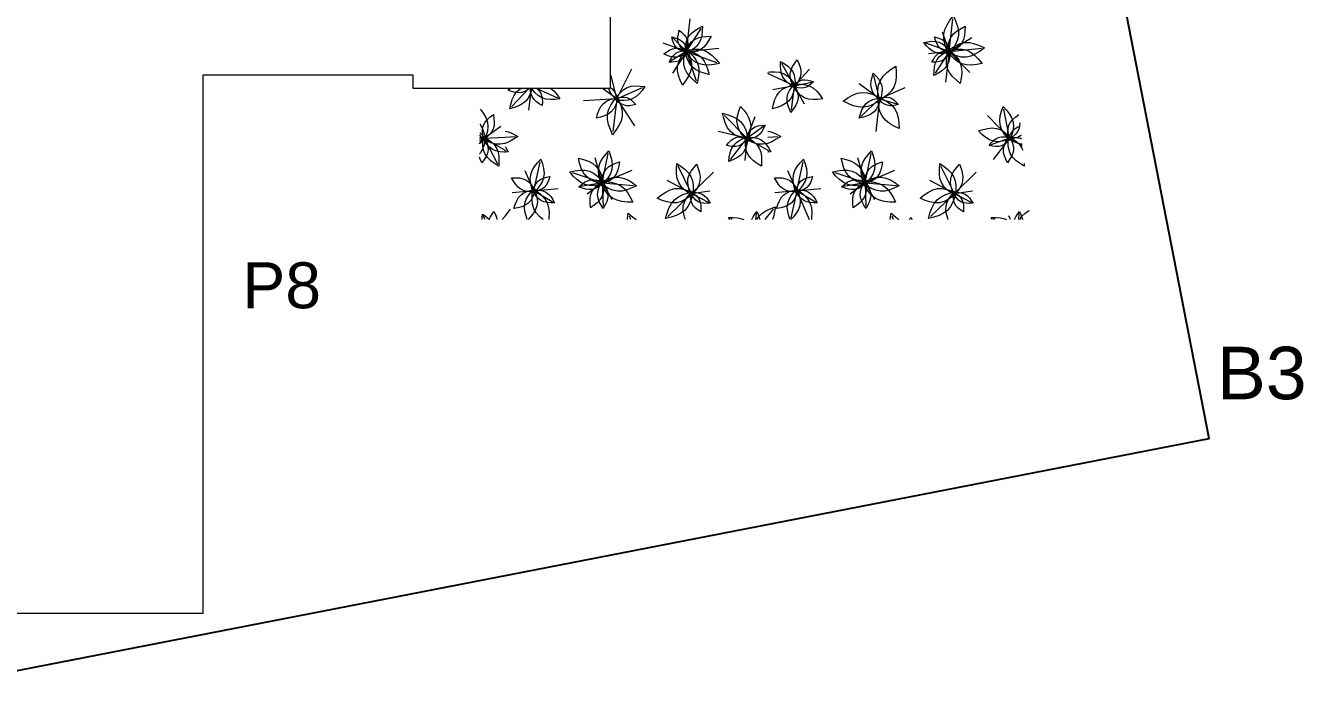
# Model space of a CAD drawing. Header units: metres. Extents: x 0 to 46.1, y -33.1 to 1.9.
# Drawn here: x 36.35 to 46.08, y -25.59 to -20.52 of the extents above; entities that cross this region are included whole.
import ezdxf
from ezdxf.enums import TextEntityAlignment as Align

# ---------------------------------------------------------------- set-up
doc = ezdxf.new("R2010")
doc.units = ezdxf.units.M
doc.header["$LTSCALE"] = 0.02
doc.layers.add('AB_EXT_MASSIF', color=8, linetype='Continuous', lineweight=9)
for name, color, linetype, lineweight, true_color in [('CONTEXT', 7, 'Continuous', 13, 0x787878), ('SITE', 7, 'Continuous', 25, 0x000000), ('TEXT', 7, 'Continuous', 13, 0x000000)]:
    doc.layers.add(name, color=color, linetype=linetype, lineweight=lineweight, true_color=true_color)
doc.styles.add('JV', font='arial.ttf')

msp = doc.modelspace()

# ---------------------------------------------------------------- linework, layer by layer
at = {"layer": 'AB_EXT_MASSIF', "lineweight": 9, "true_color": 0x606060, "transparency": 33554597}
for points in [[(41.38, -20.72), (41.4096, -20.4712)], [(43.3776, -20.7405), (43.3606, -20.7014), (43.3469, -20.6626), (43.3392, -20.6246), (43.3394, -20.5875), (43.348, -20.5514), (43.3644, -20.5162), (43.3868, -20.4818), (43.4124, -20.4477), (43.4293, -20.4869), (43.443, -20.5256), (43.4507, -20.5636), (43.4506, -20.6007), (43.442, -20.6368), (43.4256, -20.672), (43.4032, -20.7064), (43.3776, -20.7405)], [(43.38, -20.72), (43.4096, -20.4712)], [(41.3883, -20.7284), (41.3647, -20.722), (41.3425, -20.7143), (41.3227, -20.7042), (41.3062, -20.6909), (41.2931, -20.6741), (41.2832, -20.6542), (41.2757, -20.6319), (41.2697, -20.6083), (41.2932, -20.6146), (41.3155, -20.6224), (41.3352, -20.6325), (41.3518, -20.6458), (41.3649, -20.6625), (41.3748, -20.6824), (41.3822, -20.7048), (41.3883, -20.7284)], [(41.38, -20.72), (41.2791, -20.6179)], [(41.3842, -20.7322), (41.364, -20.7148), (41.3458, -20.6967), (41.3312, -20.6773), (41.3212, -20.6564), (41.3162, -20.6338), (41.3159, -20.6095), (41.3192, -20.584), (41.3244, -20.5579), (41.3446, -20.5753), (41.3628, -20.5934), (41.3774, -20.6128), (41.3874, -20.6337), (41.3924, -20.6563), (41.3927, -20.6806), (41.3894, -20.7061), (41.3842, -20.7322)], [(41.3658, -20.7288), (41.382, -20.6984), (41.3996, -20.6703), (41.4197, -20.6463), (41.4432, -20.6277), (41.4703, -20.6149), (41.5007, -20.6076), (41.5337, -20.6044), (41.5681, -20.6034), (41.5519, -20.6338), (41.5344, -20.662), (41.5143, -20.686), (41.4908, -20.7045), (41.4637, -20.7173), (41.4332, -20.7246), (41.4002, -20.7278), (41.3658, -20.7288)], [(41.3708, -20.7345), (41.3722, -20.699), (41.3759, -20.6651), (41.3839, -20.6338), (41.3974, -20.606), (41.4168, -20.5821), (41.4418, -20.5617), (41.471, -20.5439), (41.5025, -20.5277), (41.5011, -20.5631), (41.4974, -20.5971), (41.4894, -20.6284), (41.476, -20.6561), (41.4565, -20.6801), (41.4315, -20.7005), (41.4023, -20.7182), (41.3708, -20.7345)], [(41.38, -20.72), (41.492, -20.5442)], [(43.3883, -20.7284), (43.3647, -20.722), (43.3425, -20.7143), (43.3227, -20.7042), (43.3062, -20.6909), (43.2931, -20.6741), (43.2832, -20.6542), (43.2757, -20.6319), (43.2697, -20.6083), (43.2932, -20.6146), (43.3155, -20.6224), (43.3352, -20.6325), (43.3518, -20.6458), (43.3649, -20.6625), (43.3748, -20.6824), (43.3822, -20.7048), (43.3883, -20.7284)], [(43.38, -20.72), (43.3292, -20.5718)], [(43.3708, -20.7345), (43.3722, -20.699), (43.3759, -20.6651), (43.3839, -20.6338), (43.3974, -20.606), (43.4168, -20.5821), (43.4418, -20.5617), (43.471, -20.5439), (43.5025, -20.5277), (43.5011, -20.5631), (43.4974, -20.5971), (43.4894, -20.6284), (43.476, -20.6561), (43.4565, -20.6801), (43.4315, -20.7005), (43.4023, -20.7182), (43.3708, -20.7345)], [(43.38, -20.72), (43.5519, -20.6135)], [(41.38, -20.72), (41.2039, -20.6571)], [(41.3929, -20.7186), (41.3713, -20.7345), (41.3495, -20.7482), (41.3273, -20.7583), (41.3046, -20.7634), (41.2813, -20.7631), (41.2575, -20.758), (41.2333, -20.7491), (41.2089, -20.7382), (41.2305, -20.7224), (41.2523, -20.7086), (41.2745, -20.6986), (41.2972, -20.6935), (41.3205, -20.6937), (41.3443, -20.6988), (41.3685, -20.7077), (41.3929, -20.7186)], [(41.3899, -20.7139), (41.3786, -20.735), (41.3664, -20.7546), (41.3524, -20.7713), (41.3361, -20.7842), (41.3172, -20.7931), (41.296, -20.7982), (41.2731, -20.8004), (41.2491, -20.8011), (41.2604, -20.78), (41.2726, -20.7604), (41.2866, -20.7437), (41.3029, -20.7308), (41.3218, -20.7219), (41.343, -20.7168), (41.3659, -20.7146), (41.3899, -20.7139)], [(41.3823, -20.7008), (41.3982, -20.7375), (41.411, -20.7739), (41.4183, -20.8096), (41.4181, -20.8444), (41.4101, -20.8783), (41.3947, -20.9113), (41.3736, -20.9436), (41.3496, -20.9756), (41.3337, -20.9388), (41.3208, -20.9025), (41.3136, -20.8668), (41.3137, -20.8319), (41.3218, -20.7981), (41.3372, -20.7651), (41.3582, -20.7327), (41.3823, -20.7008)], [(41.361, -20.7132), (41.4019, -20.7056), (41.4418, -20.701), (41.4796, -20.7019), (41.5149, -20.7101), (41.5473, -20.7261), (41.5772, -20.7494), (41.6051, -20.7782), (41.632, -20.81), (41.5911, -20.8176), (41.5512, -20.8222), (41.5134, -20.8212), (41.4781, -20.8131), (41.4457, -20.7971), (41.4158, -20.7738), (41.3879, -20.745), (41.361, -20.7132)], [(41.3737, -20.7017), (41.4039, -20.7278), (41.4311, -20.7549), (41.453, -20.7838), (41.468, -20.8151), (41.4754, -20.849), (41.4758, -20.8853), (41.4709, -20.9234), (41.4631, -20.9625), (41.433, -20.9364), (41.4058, -20.9093), (41.3838, -20.8804), (41.3689, -20.8491), (41.3615, -20.8152), (41.3611, -20.7789), (41.366, -20.7408), (41.3737, -20.7017)], [(41.367, -20.7068), (41.404, -20.7168), (41.4389, -20.7289), (41.47, -20.7449), (41.496, -20.7657), (41.5166, -20.792), (41.5321, -20.8233), (41.5438, -20.8584), (41.5533, -20.8955), (41.5163, -20.8855), (41.4814, -20.8734), (41.4503, -20.8575), (41.4243, -20.8366), (41.4037, -20.8103), (41.3882, -20.779), (41.3765, -20.7439), (41.367, -20.7068)], [(41.38, -20.72), (41.6269, -20.6938)], [(43.3945, -20.7252), (43.3632, -20.731), (43.3328, -20.7345), (43.3038, -20.7338), (43.2769, -20.7276), (43.252, -20.7153), (43.2292, -20.6975), (43.2078, -20.6755), (43.1873, -20.6512), (43.2186, -20.6454), (43.2491, -20.6419), (43.278, -20.6426), (43.305, -20.6488), (43.3298, -20.6611), (43.3526, -20.6788), (43.374, -20.7009), (43.3945, -20.7252)], [(43.38, -20.72), (43.2039, -20.6571)], [(43.3899, -20.7139), (43.3786, -20.735), (43.3664, -20.7546), (43.3524, -20.7713), (43.3361, -20.7842), (43.3172, -20.7931), (43.296, -20.7982), (43.2731, -20.8004), (43.2491, -20.8011), (43.2604, -20.78), (43.2726, -20.7604), (43.2866, -20.7437), (43.3029, -20.7308), (43.3218, -20.7219), (43.343, -20.7168), (43.3659, -20.7146), (43.3899, -20.7139)], [(43.3887, -20.7064), (43.3873, -20.7397), (43.3838, -20.7717), (43.3763, -20.8012), (43.3636, -20.8273), (43.3453, -20.8499), (43.3218, -20.8691), (43.2943, -20.8858), (43.2646, -20.9011), (43.266, -20.8677), (43.2695, -20.8358), (43.2769, -20.8063), (43.2896, -20.7802), (43.308, -20.7576), (43.3315, -20.7384), (43.359, -20.7217), (43.3887, -20.7064)], [(43.3597, -20.7222), (43.3937, -20.6972), (43.4281, -20.6754), (43.4632, -20.6596), (43.499, -20.6515), (43.5358, -20.6519), (43.5734, -20.66), (43.6116, -20.674), (43.6501, -20.6913), (43.6161, -20.7163), (43.5817, -20.738), (43.5466, -20.7539), (43.5108, -20.7619), (43.474, -20.7616), (43.4364, -20.7535), (43.3982, -20.7394), (43.3597, -20.7222)], [(43.361, -20.7132), (43.4019, -20.7056), (43.4418, -20.701), (43.4796, -20.7019), (43.5149, -20.7101), (43.5473, -20.7261), (43.5772, -20.7494), (43.6051, -20.7782), (43.632, -20.81), (43.5911, -20.8176), (43.5512, -20.8222), (43.5134, -20.8212), (43.4781, -20.8131), (43.4457, -20.7971), (43.4158, -20.7738), (43.3879, -20.745), (43.361, -20.7132)], [(43.3737, -20.7017), (43.4039, -20.7278), (43.4311, -20.7549), (43.453, -20.7838), (43.468, -20.8151), (43.4754, -20.849), (43.4758, -20.8853), (43.4709, -20.9234), (43.4631, -20.9625), (43.433, -20.9364), (43.4058, -20.9093), (43.3838, -20.8804), (43.3689, -20.8491), (43.3615, -20.8152), (43.3611, -20.7789), (43.366, -20.7408), (43.3737, -20.7017)], [(43.38, -20.72), (43.6269, -20.6938)], [(41.38, -20.72), (41.2604, -20.7941)], [(41.38, -20.72), (41.2745, -20.8855)], [(41.38, -20.72), (41.6103, -20.8022)], [(41.38, -20.72), (41.456, -20.9416)], [(42.2077, -20.9939), (42.1795, -20.9771), (42.1535, -20.959), (42.1315, -20.9387), (42.1149, -20.9155), (42.104, -20.889), (42.0984, -20.8597), (42.0969, -20.828), (42.0975, -20.7952), (42.1258, -20.812), (42.1518, -20.8301), (42.1737, -20.8504), (42.1904, -20.8736), (42.2013, -20.9), (42.2069, -20.9294), (42.2084, -20.9611), (42.2077, -20.9939)], [(42.2, -20.98), (42.1064, -20.8111)], [(42.1982, -20.9948), (42.1861, -20.9665), (42.1763, -20.9385), (42.1708, -20.911), (42.171, -20.8842), (42.1773, -20.8582), (42.1892, -20.8328), (42.2055, -20.808), (42.2241, -20.7835), (42.2362, -20.8118), (42.246, -20.8398), (42.2515, -20.8673), (42.2513, -20.8941), (42.245, -20.9201), (42.2331, -20.9454), (42.2168, -20.9703), (42.1982, -20.9948)], [(43.38, -20.72), (43.2236, -20.7366)], [(43.38, -20.72), (43.2745, -20.8855)], [(43.38, -20.72), (43.3522, -20.9536)], [(43.38, -20.72), (43.5384, -20.8804)], [(40.85, -21.08), (40.8072, -20.9012)], [(40.85, -21.08), (40.964, -20.8519)], [(42, -20.8867), (41.9993, -20.8864)], [(42, -20.8759), (42.018, -20.8742), (42.0543, -20.8734), (42.0883, -20.8775), (42.1194, -20.8878), (42.1473, -20.905), (42.1723, -20.9285), (42.195, -20.9568), (42.2165, -20.9877)], [(42.2, -20.98), (42, -20.8867)], [(42.2, -20.98), (42.3163, -20.8552)], [(42.8535, -21.0947), (42.8319, -21.0721), (42.8127, -21.0489), (42.7977, -21.0247), (42.7884, -20.9991), (42.7852, -20.9721), (42.7875, -20.9437), (42.7942, -20.9143), (42.8032, -20.8844), (42.8248, -20.907), (42.844, -20.9302), (42.859, -20.9544), (42.8683, -20.98), (42.8716, -21.007), (42.8692, -21.0354), (42.8625, -21.0648), (42.8535, -21.0947)], [(42.85, -21.08), (42.8072, -20.9012)], [(42.8406, -21.0988), (42.8379, -21.0555), (42.8381, -21.0137), (42.8438, -20.9746), (42.8567, -20.9392), (42.8773, -20.9076), (42.9051, -20.8795), (42.9384, -20.8543), (42.9747, -20.8305), (42.9774, -20.8738), (42.9772, -20.9156), (42.9715, -20.9546), (42.9586, -20.9901), (42.938, -21.0217), (42.9102, -21.0497), (42.8769, -21.075), (42.8406, -21.0988)], [(40.1868, -21), (40.1708, -21.0122), (40.1485, -21.0246), (40.1253, -21.032), (40.101, -21.0339), (40.0757, -21.0307), (40.0497, -21.0236), (40.0232, -21.0144), (40.0396, -21)], [(40.2048, -21), (40.2041, -21.0032), (40.1937, -21.0378), (40.1794, -21.0687), (40.1601, -21.0949), (40.1353, -21.116), (40.1054, -21.1324), (40.0717, -21.1452), (40.0359, -21.156), (40.0442, -21.1195), (40.0546, -21.085), (40.0689, -21.054), (40.0882, -21.0278), (40.113, -21.0067), (40.1252, -21)], [(40.1814, -21), (40.05, -21.1408)], [(40.1975, -21), (40.1772, -21.166)], [(40.241, -21), (40.2557, -21.0136), (40.2693, -21.0325), (40.2781, -21.054), (40.2827, -21.0779), (40.2839, -21.1036), (40.2834, -21.1304), (40.2604, -21.1167), (40.2392, -21.102), (40.2214, -21.0855), (40.2078, -21.0666), (40.199, -21.045), (40.1944, -21.0211), (40.1934, -21)], [(40.3492, -21), (40.3732, -21.0226), (40.3957, -21.0506), (40.4169, -21.0811), (40.3799, -21.0845), (40.344, -21.0853), (40.3104, -21.0813), (40.2796, -21.0711), (40.252, -21.0541), (40.2274, -21.0309), (40.2049, -21.0029), (40.2029, -21)], [(40.2429, -21), (40.3983, -21.0724)], [(40.85, -21.08), (40.7421, -21)], [(40.8535, -21.0947), (40.8319, -21.0721), (40.8127, -21.0489), (40.7977, -21.0247), (40.7887, -21)], [(40.8, -20.9898), (40.8181, -21.0067), (40.8353, -21.0312), (40.8498, -21.0593), (40.8628, -21.0895)], [(40.8338, -21.087), (40.8554, -21.0577), (40.8781, -21.0309), (40.9029, -21.0089), (40.9303, -20.993), (40.9606, -20.9838), (40.9936, -20.9808), (41.0287, -20.9825), (41.0648, -20.9868), (41.0432, -21.0161), (41.0205, -21.0429), (40.9958, -21.0649), (40.9684, -21.0808), (40.938, -21.09), (40.905, -21.093), (40.87, -21.0913), (40.8338, -21.087)], [(40.85, -21.08), (41.0463, -20.9948)], [(42.2124, -20.9668), (42.2041, -21.0032), (42.1937, -21.0378), (42.1794, -21.0687), (42.1601, -21.0949), (42.1353, -21.116), (42.1054, -21.1324), (42.0717, -21.1452), (42.0359, -21.156), (42.0442, -21.1195), (42.0546, -21.085), (42.0689, -21.054), (42.0882, -21.0278), (42.113, -21.0067), (42.1428, -20.9904), (42.1765, -20.9776), (42.2124, -20.9668)], [(42.2, -20.98), (42.0384, -21.0114)], [(42.2019, -20.9647), (42.2144, -20.994), (42.2246, -21.023), (42.2302, -21.0514), (42.23, -21.0792), (42.2235, -21.1061), (42.2111, -21.1324), (42.1943, -21.1581), (42.175, -21.1835), (42.1625, -21.1542), (42.1523, -21.1252), (42.1467, -21.0967), (42.1469, -21.069), (42.1534, -21.042), (42.1658, -21.0158), (42.1826, -20.9901), (42.2019, -20.9647)], [(42.2, -20.98), (42.1772, -21.166)], [(42.1837, -20.9724), (42.2207, -20.969), (42.2566, -20.9682), (42.2902, -20.9722), (42.321, -20.9824), (42.3485, -20.9994), (42.3732, -21.0226), (42.3957, -21.0506), (42.4169, -21.0811), (42.3799, -21.0845), (42.344, -21.0853), (42.3104, -21.0813), (42.2796, -21.0711), (42.252, -21.0541), (42.2274, -21.0309), (42.2049, -21.0029), (42.1837, -20.9724)], [(42.1888, -20.9822), (42.2065, -20.9667), (42.2245, -20.953), (42.2432, -20.9426), (42.2627, -20.9364), (42.283, -20.9348), (42.3042, -20.9375), (42.3261, -20.9435), (42.3482, -20.9512), (42.3306, -20.9666), (42.3126, -20.9803), (42.2939, -20.9908), (42.2744, -20.997), (42.2541, -20.9985), (42.2329, -20.9958), (42.211, -20.9899), (42.1888, -20.9822)], [(42.2, -20.98), (42.3355, -20.9537)], [(42.2, -20.98), (42.2762, -21.1174)], [(42.85, -21.08), (42.695, -20.9651)], [(42.85, -21.08), (43.0463, -20.9948)], [(40.85, -21.08), (40.598, -21.0952)], [(40.8616, -21.069), (40.8523, -21.1007), (40.8412, -21.1306), (40.827, -21.1571), (40.8085, -21.1792), (40.7854, -21.1965), (40.7582, -21.2093), (40.7277, -21.2187), (40.6955, -21.2263), (40.7049, -21.1946), (40.7159, -21.1647), (40.7302, -21.1382), (40.7487, -21.1161), (40.7717, -21.0988), (40.799, -21.086), (40.8294, -21.0766), (40.8616, -21.069)], [(40.8524, -21.0595), (40.8695, -21.0986), (40.8834, -21.1374), (40.8912, -21.1754), (40.8913, -21.2126), (40.8828, -21.2488), (40.8665, -21.2841), (40.8442, -21.3187), (40.8187, -21.3529), (40.8015, -21.3138), (40.7877, -21.275), (40.7798, -21.237), (40.7798, -21.1998), (40.7882, -21.1636), (40.8045, -21.1283), (40.8268, -21.0937), (40.8524, -21.0595)], [(40.85, -21.08), (40.8214, -21.3295)], [(40.8391, -21.0768), (40.8619, -21.0712), (40.8842, -21.0674), (40.9055, -21.0668), (40.9255, -21.0703), (40.9443, -21.0783), (40.9618, -21.0905), (40.9784, -21.1059), (40.9944, -21.1229), (40.9717, -21.1284), (40.9494, -21.1322), (40.9281, -21.1329), (40.908, -21.1293), (40.8893, -21.1213), (40.8718, -21.1092), (40.8552, -21.0938), (40.8391, -21.0768)], [(40.85, -21.08), (40.9863, -21.2863)], [(42.8708, -21.0787), (42.835, -21.1025), (42.799, -21.1231), (42.7627, -21.1375), (42.7259, -21.144), (42.6886, -21.142), (42.6508, -21.132), (42.6126, -21.116), (42.5742, -21.0966), (42.61, -21.0728), (42.646, -21.0523), (42.6823, -21.0379), (42.7191, -21.0314), (42.7564, -21.0334), (42.7942, -21.0434), (42.8324, -21.0594), (42.8708, -21.0787)], [(42.8616, -21.069), (42.8523, -21.1007), (42.8412, -21.1306), (42.827, -21.1571), (42.8085, -21.1792), (42.7854, -21.1965), (42.7582, -21.2093), (42.7277, -21.2187), (42.6955, -21.2263), (42.7049, -21.1946), (42.7159, -21.1647), (42.7302, -21.1382), (42.7487, -21.1161), (42.7717, -21.0988), (42.799, -21.086), (42.8294, -21.0766), (42.8616, -21.069)], [(42.85, -21.08), (42.7088, -21.2137)], [(42.85, -21.08), (42.8214, -21.3295)], [(42.8388, -21.063), (42.8765, -21.0817), (42.9115, -21.1021), (42.9415, -21.1259), (42.965, -21.1539), (42.9816, -21.1865), (42.9916, -21.2235), (42.9967, -21.2637), (42.9991, -21.3057), (42.9614, -21.287), (42.9264, -21.2665), (42.8964, -21.2428), (42.8728, -21.2148), (42.8563, -21.1822), (42.8463, -21.1452), (42.8412, -21.105), (42.8388, -21.063)], [(42.8391, -21.0768), (42.8619, -21.0712), (42.8842, -21.0674), (42.9055, -21.0668), (42.9255, -21.0703), (42.9443, -21.0783), (42.9618, -21.0905), (42.9784, -21.1059), (42.9944, -21.1229), (42.9717, -21.1284), (42.9494, -21.1322), (42.9281, -21.1329), (42.908, -21.1293), (42.8893, -21.1213), (42.8718, -21.1092), (42.8552, -21.0938), (42.8391, -21.0768)], [(42.85, -21.08), (42.982, -21.1192)], [(39.8093, -21.1587), (39.8169, -21.1672), (39.8394, -21.1965), (39.8566, -21.2268), (39.8669, -21.2585), (39.8697, -21.2917), (39.8655, -21.3263), (39.856, -21.3619), (39.8436, -21.3982)], [(39.8347, -21.3937), (39.83, -21.3637), (39.8275, -21.3346), (39.829, -21.307), (39.8358, -21.2815), (39.8481, -21.2582), (39.8657, -21.237), (39.8873, -21.2173), (39.9111, -21.1984), (39.9157, -21.2284), (39.9182, -21.2575), (39.9167, -21.285), (39.91, -21.3106), (39.8976, -21.3339), (39.88, -21.3551), (39.8584, -21.3748), (39.8347, -21.3937)], [(41.8539, -21.3944), (41.8142, -21.3832), (41.7767, -21.3698), (41.7435, -21.3523), (41.7157, -21.3296), (41.6938, -21.3011), (41.6774, -21.2673), (41.6653, -21.2294), (41.6554, -21.1893), (41.6951, -21.2005), (41.7325, -21.2139), (41.7658, -21.2314), (41.7936, -21.2541), (41.8154, -21.2826), (41.8318, -21.3164), (41.844, -21.3543), (41.8539, -21.3944)], [(41.8436, -21.3982), (41.8183, -21.3695), (41.7957, -21.3403), (41.7785, -21.31), (41.7683, -21.2783), (41.7655, -21.2451), (41.7697, -21.2105), (41.7792, -21.1748), (41.7915, -21.1386), (41.8169, -21.1672), (41.8394, -21.1965), (41.8566, -21.2268), (41.8669, -21.2585), (41.8697, -21.2917), (41.8655, -21.3263), (41.856, -21.3619), (41.8436, -21.3982)], [(43.8436, -21.3982), (43.8183, -21.3695), (43.7957, -21.3403), (43.7785, -21.31), (43.7683, -21.2783), (43.7655, -21.2451), (43.7697, -21.2105), (43.7792, -21.1748), (43.7915, -21.1386), (43.8169, -21.1672), (43.8394, -21.1965), (43.8566, -21.2268), (43.8669, -21.2585), (43.8697, -21.2917), (43.8655, -21.3263), (43.856, -21.3619), (43.8436, -21.3982)], [(43.84, -21.38), (43.7957, -21.1593)], [(43.8347, -21.3937), (43.83, -21.3637), (43.8275, -21.3346), (43.829, -21.307), (43.8358, -21.2815), (43.8481, -21.2582), (43.8657, -21.237), (43.8873, -21.2173), (43.9109, -21.1985)], [(39.8081, -21.273), (39.8154, -21.2826), (39.8318, -21.3164), (39.844, -21.3543), (39.8539, -21.3944)], [(39.84, -21.38), (39.9669, -21.2881)], [(41.84, -21.38), (41.6712, -21.2057)], [(41.8295, -21.3876), (41.8404, -21.3632), (41.8524, -21.3405), (41.8666, -21.3208), (41.8837, -21.3052), (41.9039, -21.2938), (41.927, -21.2865), (41.9523, -21.2821), (41.9788, -21.2795), (41.968, -21.3039), (41.956, -21.3266), (41.9418, -21.3462), (41.9247, -21.3619), (41.9045, -21.3732), (41.8814, -21.3806), (41.8561, -21.3849), (41.8295, -21.3876)], [(41.84, -21.38), (41.905, -21.214)], [(41.84, -21.38), (41.9669, -21.2881)], [(43.8579, -21.3842), (43.8216, -21.3953), (43.786, -21.4035), (43.7517, -21.4065), (43.7189, -21.4028), (43.6879, -21.3916), (43.6585, -21.3736), (43.6303, -21.3504), (43.6027, -21.3244), (43.639, -21.3133), (43.6745, -21.3051), (43.7089, -21.302), (43.7417, -21.3058), (43.7727, -21.317), (43.8021, -21.335), (43.8303, -21.3582), (43.8579, -21.3842)], [(43.84, -21.38), (43.6712, -21.2057)], [(43.8295, -21.3876), (43.8404, -21.3632), (43.8524, -21.3405), (43.8666, -21.3208), (43.8837, -21.3052), (43.9039, -21.2938), (43.9209, -21.2884)], [(43.918, -21.2617), (43.9167, -21.285), (43.91, -21.3106), (43.8976, -21.3339), (43.88, -21.3551), (43.8584, -21.3748), (43.8347, -21.3937)], [(39.8412, -21.366), (39.8536, -21.3923), (39.8638, -21.4184), (39.8698, -21.4442), (39.8705, -21.4695), (39.8654, -21.4943), (39.855, -21.5186), (39.8404, -21.5426), (39.8237, -21.5663), (39.8113, -21.54), (39.8053, -21.5245)], [(39.8504, -21.3666), (39.8458, -21.4013), (39.8391, -21.4343), (39.8284, -21.4643), (39.8127, -21.4903), (39.8056, -21.4976)], [(39.8064, -21.4218), (39.8099, -21.4137), (39.8245, -21.3897), (39.8412, -21.366)], [(39.8517, -21.3759), (39.8351, -21.3954), (39.8179, -21.4131), (39.8064, -21.422)], [(39.8579, -21.3842), (39.8216, -21.3953), (39.8067, -21.3987)], [(39.8068, -21.3852), (39.818, -21.3798), (39.8504, -21.3666)], [(39.8539, -21.3944), (39.8142, -21.3832), (39.8069, -21.3806)], [(39.807, -21.3688), (39.8265, -21.3711), (39.8517, -21.3759)], [(39.8436, -21.3982), (39.8183, -21.3695), (39.8072, -21.3551)], [(39.8073, -21.3393), (39.8303, -21.3582), (39.8579, -21.3842)], [(40, -21.4189), (39.9967, -21.4202), (39.9622, -21.4261), (39.9273, -21.424), (39.892, -21.4145), (39.8564, -21.3993), (39.8206, -21.3811)], [(40, -21.4848), (39.9913, -21.4848), (39.9596, -21.483), (39.9302, -21.4771), (39.9039, -21.466), (39.8807, -21.449), (39.8606, -21.4268), (39.8427, -21.4006), (39.8261, -21.3721)], [(39.8316, -21.364), (39.8632, -21.3838), (39.8922, -21.405), (39.9166, -21.4286), (39.9349, -21.4553), (39.9466, -21.4856), (39.9522, -21.5191), (39.9531, -21.555), (39.9515, -21.5922), (39.9199, -21.5724), (39.8909, -21.5513), (39.8665, -21.5277), (39.8482, -21.5009), (39.8365, -21.4707), (39.8309, -21.4372), (39.83, -21.4013), (39.8316, -21.364)], [(39.84, -21.38), (40, -21.3711)], [(39.84, -21.38), (39.9419, -21.574)], [(39.84, -21.38), (40, -21.4707)], [(40, -21.3251), (40.0266, -21.3323), (40.0623, -21.3474), (40.0981, -21.3657), (40.0645, -21.3878), (40.0308, -21.4068), (40, -21.4189)], [(40, -21.3711), (40.0759, -21.3669)], [(41.84, -21.38), (41.6231, -21.3292)], [(41.8517, -21.3759), (41.8351, -21.3954), (41.8179, -21.4131), (41.7995, -21.4274), (41.7794, -21.4372), (41.7577, -21.4422), (41.7344, -21.4427), (41.7098, -21.4399), (41.6846, -21.4351), (41.7012, -21.4156), (41.7184, -21.3979), (41.7369, -21.3836), (41.7569, -21.3737), (41.7786, -21.3688), (41.802, -21.3682), (41.8265, -21.3711), (41.8517, -21.3759)], [(41.8504, -21.3666), (41.8458, -21.4013), (41.8391, -21.4343), (41.8284, -21.4643), (41.8127, -21.4903), (41.7915, -21.512), (41.7651, -21.5298), (41.7348, -21.5446), (41.7024, -21.5577), (41.707, -21.5231), (41.7137, -21.4901), (41.7244, -21.4601), (41.7401, -21.4341), (41.7613, -21.4123), (41.7877, -21.3945), (41.818, -21.3798), (41.8504, -21.3666)], [(41.84, -21.38), (41.7143, -21.5425)], [(42, -21.4189), (41.9967, -21.4202), (41.9622, -21.4261), (41.9273, -21.424), (41.892, -21.4145), (41.8564, -21.3993), (41.8206, -21.3811)], [(41.84, -21.38), (41.8251, -21.5503)], [(41.8261, -21.3721), (41.8591, -21.3718), (41.8908, -21.3736), (41.9202, -21.3795), (41.9465, -21.3907), (41.9697, -21.4076), (41.9898, -21.4298), (42, -21.4448)], [(41.8316, -21.364), (41.8632, -21.3838), (41.8922, -21.405), (41.9166, -21.4286), (41.9349, -21.4553), (41.9466, -21.4856), (41.9522, -21.5191), (41.9531, -21.555), (41.9515, -21.5922), (41.9199, -21.5724), (41.8909, -21.5513), (41.8665, -21.5277), (41.8482, -21.5009), (41.8365, -21.4707), (41.8309, -21.4372), (41.83, -21.4013), (41.8316, -21.364)], [(41.84, -21.38), (42, -21.4707)], [(42, -21.3251), (42.0266, -21.3323), (42.0623, -21.3474), (42.0981, -21.3657), (42.0645, -21.3878), (42.0308, -21.4068), (42, -21.4189)], [(42, -21.3711), (42.0759, -21.3669)], [(43.8517, -21.3759), (43.8351, -21.3954), (43.8179, -21.4131), (43.7995, -21.4274), (43.7794, -21.4372), (43.7577, -21.4422), (43.7344, -21.4427), (43.7098, -21.4399), (43.6846, -21.4351), (43.7012, -21.4156), (43.7184, -21.3979), (43.7369, -21.3836), (43.7569, -21.3737), (43.7786, -21.3688), (43.802, -21.3682), (43.8265, -21.3711), (43.8517, -21.3759)], [(43.84, -21.38), (43.698, -21.4304)], [(43.84, -21.38), (43.7143, -21.5425)], [(43.8412, -21.366), (43.8536, -21.3923), (43.8638, -21.4184), (43.8698, -21.4442), (43.8705, -21.4695), (43.8654, -21.4943), (43.855, -21.5186), (43.8404, -21.5426), (43.8237, -21.5663), (43.8113, -21.54), (43.8011, -21.5139), (43.7951, -21.4881), (43.7944, -21.4628), (43.7995, -21.438), (43.8099, -21.4137), (43.8245, -21.3897), (43.8412, -21.366)], [(43.9361, -21.4245), (43.9273, -21.424), (43.892, -21.4145), (43.8564, -21.3993), (43.8206, -21.3811)], [(43.8261, -21.3721), (43.8591, -21.3718), (43.8908, -21.3736), (43.9202, -21.3795), (43.9316, -21.3843)], [(43.9287, -21.3583), (43.9247, -21.3619), (43.9045, -21.3732), (43.8814, -21.3806), (43.8561, -21.3849), (43.8295, -21.3876)], [(43.9524, -21.5716), (43.9515, -21.5922), (43.9199, -21.5724), (43.8909, -21.5513), (43.8665, -21.5277), (43.8482, -21.5009), (43.8365, -21.4707), (43.8309, -21.4372), (43.83, -21.4013), (43.8316, -21.364)], [(43.8316, -21.364), (43.8632, -21.3838), (43.8922, -21.405), (43.9166, -21.4286), (43.9349, -21.4553), (43.9413, -21.4719)], [(43.84, -21.38), (43.9372, -21.4351)], [(40, -21.4448), (40.0077, -21.456), (40.0243, -21.4845), (40, -21.4848)], [(40, -21.4707), (40.0084, -21.4755)], [(40.7362, -21.7383), (40.7239, -21.7017), (40.7145, -21.6657), (40.7104, -21.6307), (40.7133, -21.5972), (40.7238, -21.5652), (40.7413, -21.5347), (40.7641, -21.5053), (40.7899, -21.4765), (40.8022, -21.5131), (40.8116, -21.5491), (40.8157, -21.5841), (40.8128, -21.6176), (40.8023, -21.6495), (40.7848, -21.6801), (40.762, -21.7095), (40.7362, -21.7383)], [(40.74, -21.72), (40.7856, -21.4974)], [(42, -21.4448), (42.0077, -21.456), (42.0243, -21.4845), (42, -21.4848)], [(42, -21.4707), (42.0084, -21.4755)], [(42.7362, -21.7383), (42.7239, -21.7017), (42.7145, -21.6657), (42.7104, -21.6307), (42.7133, -21.5972), (42.7238, -21.5652), (42.7413, -21.5347), (42.7641, -21.5053), (42.7899, -21.4765), (42.8022, -21.5131), (42.8116, -21.5491), (42.8157, -21.5841), (42.8128, -21.6176), (42.8023, -21.6495), (42.7848, -21.6801), (42.762, -21.7095), (42.7362, -21.7383)], [(42.74, -21.72), (42.7856, -21.4974)], [(40.216, -21.7981), (40.2043, -21.7616), (40.1954, -21.7257), (40.1919, -21.691), (40.1953, -21.6578), (40.2061, -21.6262), (40.2239, -21.5962), (40.247, -21.5673), (40.273, -21.539), (40.2847, -21.5756), (40.2936, -21.6115), (40.2971, -21.6462), (40.2937, -21.6794), (40.2829, -21.711), (40.2651, -21.741), (40.242, -21.7699), (40.216, -21.7981)], [(40.22, -21.78), (40.2684, -21.5598)], [(40.7537, -21.7343), (40.7144, -21.723), (40.6774, -21.7096), (40.6446, -21.6922), (40.6172, -21.6695), (40.5957, -21.6412), (40.5797, -21.6077), (40.5678, -21.5702), (40.5582, -21.5305), (40.5974, -21.5417), (40.6344, -21.5551), (40.6673, -21.5726), (40.6946, -21.5952), (40.7161, -21.6235), (40.7322, -21.657), (40.7441, -21.6946), (40.7537, -21.7343)], [(40.74, -21.72), (40.6851, -21.5299)], [(40.7301, -21.7321), (40.7352, -21.7001), (40.7422, -21.6697), (40.7528, -21.6422), (40.768, -21.6185), (40.7882, -21.5988), (40.8131, -21.583), (40.8415, -21.57), (40.8719, -21.5587), (40.8668, -21.5907), (40.8597, -21.6211), (40.8492, -21.6486), (40.8339, -21.6723), (40.8137, -21.692), (40.7888, -21.7078), (40.7604, -21.7208), (40.7301, -21.7321)], [(41.4284, -21.8171), (41.3957, -21.7953), (41.3657, -21.7722), (41.3407, -21.7467), (41.3222, -21.718), (41.3107, -21.6858), (41.3058, -21.6504), (41.3058, -21.6125), (41.3086, -21.5733), (41.3413, -21.5951), (41.3713, -21.6182), (41.3963, -21.6437), (41.4148, -21.6724), (41.4262, -21.7046), (41.4312, -21.74), (41.4311, -21.7779), (41.4284, -21.8171)], [(41.42, -21.8), (41.3181, -21.5928)], [(41.4171, -21.8168), (41.4049, -21.7838), (41.3953, -21.7513), (41.3906, -21.7197), (41.3923, -21.6891), (41.401, -21.6598), (41.416, -21.6316), (41.436, -21.6042), (41.4586, -21.5773), (41.4708, -21.6102), (41.4804, -21.6427), (41.4851, -21.6743), (41.4833, -21.7049), (41.4747, -21.7342), (41.4596, -21.7625), (41.4397, -21.7898), (41.4171, -21.8168)], [(42.216, -21.7981), (42.2043, -21.7616), (42.1954, -21.7257), (42.1919, -21.691), (42.1953, -21.6578), (42.2061, -21.6262), (42.2239, -21.5962), (42.247, -21.5673), (42.273, -21.539), (42.2847, -21.5756), (42.2936, -21.6115), (42.2971, -21.6462), (42.2937, -21.6794), (42.2829, -21.711), (42.2651, -21.741), (42.242, -21.7699), (42.216, -21.7981)], [(42.22, -21.78), (42.2684, -21.5598)], [(42.7537, -21.7343), (42.7144, -21.723), (42.6774, -21.7096), (42.6446, -21.6922), (42.6172, -21.6695), (42.5957, -21.6412), (42.5797, -21.6077), (42.5678, -21.5702), (42.5582, -21.5305), (42.5974, -21.5417), (42.6344, -21.5551), (42.6673, -21.5726), (42.6946, -21.5952), (42.7161, -21.6235), (42.7322, -21.657), (42.7441, -21.6946), (42.7537, -21.7343)], [(42.74, -21.72), (42.6851, -21.5299)], [(42.7301, -21.7321), (42.7352, -21.7001), (42.7422, -21.6697), (42.7528, -21.6422), (42.768, -21.6185), (42.7882, -21.5988), (42.8131, -21.583), (42.8415, -21.57), (42.8719, -21.5587), (42.8668, -21.5907), (42.8597, -21.6211), (42.8492, -21.6486), (42.8339, -21.6723), (42.8137, -21.692), (42.7888, -21.7078), (42.7604, -21.7208), (42.7301, -21.7321)], [(43.4284, -21.8171), (43.3957, -21.7953), (43.3657, -21.7722), (43.3407, -21.7467), (43.3222, -21.718), (43.3107, -21.6858), (43.3058, -21.6504), (43.3058, -21.6125), (43.3086, -21.5733), (43.3413, -21.5951), (43.3713, -21.6182), (43.3963, -21.6437), (43.4148, -21.6724), (43.4262, -21.7046), (43.4312, -21.74), (43.4311, -21.7779), (43.4284, -21.8171)], [(43.42, -21.8), (43.3181, -21.5928)], [(43.4171, -21.8168), (43.4049, -21.7838), (43.3953, -21.7513), (43.3906, -21.7197), (43.3923, -21.6891), (43.401, -21.6598), (43.416, -21.6316), (43.436, -21.6042), (43.4586, -21.5773), (43.4708, -21.6102), (43.4804, -21.6427), (43.4851, -21.6743), (43.4833, -21.7049), (43.4747, -21.7342), (43.4596, -21.7625), (43.4397, -21.7898), (43.4171, -21.8168)], [(40.2328, -21.7875), (40.2022, -21.7874), (40.1727, -21.7852), (40.1455, -21.7794), (40.1211, -21.7686), (40.0999, -21.7526), (40.0814, -21.7317), (40.0652, -21.707), (40.0502, -21.6804), (40.0808, -21.6805), (40.1102, -21.6826), (40.1375, -21.6885), (40.1618, -21.6992), (40.1831, -21.7153), (40.2015, -21.7362), (40.2177, -21.7608), (40.2328, -21.7875)], [(40.22, -21.78), (40.1537, -21.6283)], [(40.2109, -21.7881), (40.2188, -21.7642), (40.2279, -21.7416), (40.2395, -21.7218), (40.2541, -21.7054), (40.2721, -21.6929), (40.2931, -21.6838), (40.3166, -21.6773), (40.3413, -21.6723), (40.3334, -21.6963), (40.3242, -21.7188), (40.3127, -21.7386), (40.2981, -21.755), (40.2801, -21.7676), (40.259, -21.7767), (40.2356, -21.7831), (40.2109, -21.7881)], [(40.7587, -21.7262), (40.7189, -21.7345), (40.68, -21.7398), (40.643, -21.7396), (40.6084, -21.7323), (40.5764, -21.7173), (40.5467, -21.6952), (40.5189, -21.6676), (40.492, -21.6371), (40.5318, -21.6288), (40.5707, -21.6235), (40.6077, -21.6237), (40.6423, -21.631), (40.6743, -21.646), (40.704, -21.6681), (40.7318, -21.6957), (40.7587, -21.7262)], [(40.74, -21.72), (40.5134, -21.6442)], [(40.7204, -21.7184), (40.7571, -21.7009), (40.7936, -21.6864), (40.8296, -21.6777), (40.865, -21.6765), (40.8997, -21.6834), (40.9339, -21.6978), (40.9675, -21.718), (41.001, -21.7412), (40.9642, -21.7588), (40.9277, -21.7732), (40.8917, -21.7819), (40.8563, -21.7831), (40.8216, -21.7762), (40.7874, -21.7618), (40.7538, -21.7417), (40.7204, -21.7184)], [(40.74, -21.72), (40.9677, -21.6231)], [(41.42, -21.8), (41.5874, -21.6374)], [(42.2328, -21.7875), (42.2022, -21.7874), (42.1727, -21.7852), (42.1455, -21.7794), (42.1211, -21.7686), (42.0999, -21.7526), (42.0814, -21.7317), (42.0652, -21.707), (42.0502, -21.6804), (42.0808, -21.6805), (42.1102, -21.6826), (42.1375, -21.6885), (42.1618, -21.6992), (42.1831, -21.7153), (42.2015, -21.7362), (42.2177, -21.7608), (42.2328, -21.7875)], [(42.22, -21.78), (42.1537, -21.6283)], [(42.2109, -21.7881), (42.2188, -21.7642), (42.2279, -21.7416), (42.2395, -21.7218), (42.2541, -21.7054), (42.2721, -21.6929), (42.2931, -21.6838), (42.3166, -21.6773), (42.3413, -21.6723), (42.3334, -21.6963), (42.3242, -21.7188), (42.3127, -21.7386), (42.2981, -21.755), (42.2801, -21.7676), (42.259, -21.7767), (42.2356, -21.7831), (42.2109, -21.7881)], [(42.7587, -21.7262), (42.7189, -21.7345), (42.68, -21.7398), (42.643, -21.7396), (42.6084, -21.7323), (42.5764, -21.7173), (42.5467, -21.6952), (42.5189, -21.6676), (42.492, -21.6371), (42.5318, -21.6288), (42.5707, -21.6235), (42.6077, -21.6237), (42.6423, -21.631), (42.6743, -21.646), (42.704, -21.6681), (42.7318, -21.6957), (42.7587, -21.7262)], [(42.74, -21.72), (42.5134, -21.6442)], [(42.7204, -21.7184), (42.7571, -21.7009), (42.7936, -21.6864), (42.8296, -21.6777), (42.865, -21.6765), (42.8997, -21.6834), (42.9339, -21.6978), (42.9675, -21.718), (43.001, -21.7412), (42.9642, -21.7588), (42.9277, -21.7732), (42.8917, -21.7819), (42.8563, -21.7831), (42.8216, -21.7762), (42.7874, -21.7618), (42.7538, -21.7417), (42.7204, -21.7184)], [(42.74, -21.72), (42.9677, -21.6231)], [(43.42, -21.8), (43.5874, -21.6374)], [(40.22, -21.78), (40.0546, -21.7962)], [(40.2315, -21.7698), (40.2216, -21.8), (40.21, -21.8284), (40.1954, -21.8535), (40.177, -21.8741), (40.1543, -21.89), (40.1277, -21.9015), (40.0981, -21.9096), (40.0669, -21.9159), (40.0769, -21.8857), (40.0884, -21.8573), (40.103, -21.8322), (40.1214, -21.8116), (40.1441, -21.7957), (40.1707, -21.7842), (40.2003, -21.7761), (40.2315, -21.7698)], [(40.1692, -22), (40.1597, -21.9704), (40.1515, -21.937), (40.1482, -21.9046), (40.1513, -21.8737), (40.1615, -21.8443), (40.178, -21.8163), (40.1995, -21.7894), (40.2237, -21.7631)], [(40.2237, -21.7631), (40.2346, -21.7971), (40.2429, -21.8306), (40.2462, -21.8629), (40.243, -21.8938), (40.2329, -21.9232), (40.2163, -21.9512), (40.1948, -21.9781), (40.1747, -22)], [(40.2899, -22), (40.2636, -21.9778), (40.2379, -21.9491), (40.2194, -21.9173), (40.2087, -21.8822), (40.2051, -21.8439), (40.207, -21.8032), (40.2118, -21.7613)], [(40.2082, -21.7731), (40.2364, -21.7732), (40.2636, -21.7752), (40.2887, -21.7806), (40.3111, -21.7905), (40.3307, -21.8053), (40.3477, -21.8245), (40.3626, -21.8473), (40.3765, -21.8718), (40.3483, -21.8717), (40.3212, -21.8698), (40.2961, -21.8643), (40.2736, -21.8544), (40.254, -21.8397), (40.237, -21.8204), (40.2221, -21.7977), (40.2082, -21.7731)], [(40.2118, -21.7613), (40.2459, -21.7862), (40.277, -21.8125), (40.3027, -21.8411), (40.3212, -21.8729), (40.3319, -21.9081), (40.3355, -21.9464), (40.3336, -21.987), (40.3321, -22)], [(40.22, -21.78), (40.4047, -21.7619)], [(40.22, -21.78), (40.363, -21.8639)], [(40.7534, -21.7178), (40.7317, -21.7357), (40.7096, -21.7514), (40.6869, -21.7632), (40.6634, -21.7698), (40.639, -21.7709), (40.6137, -21.7669), (40.5878, -21.759), (40.5616, -21.7489), (40.5833, -21.7311), (40.6054, -21.7154), (40.6281, -21.7036), (40.6516, -21.6969), (40.676, -21.6958), (40.7013, -21.6998), (40.7272, -21.7078), (40.7534, -21.7178)], [(40.74, -21.72), (40.5769, -21.7464)], [(40.74, -21.72), (40.626, -21.8056)], [(40.7468, -21.7058), (40.7495, -21.7382), (40.7499, -21.7695), (40.7462, -21.7988), (40.7371, -21.8256), (40.7221, -21.8496), (40.7017, -21.871), (40.6771, -21.8904), (40.6503, -21.9088), (40.6476, -21.8764), (40.6472, -21.8451), (40.6508, -21.8157), (40.66, -21.7889), (40.675, -21.765), (40.6954, -21.7436), (40.7199, -21.7242), (40.7468, -21.7058)], [(40.7394, -21.7053), (40.7557, -21.7309), (40.7697, -21.7566), (40.7793, -21.7825), (40.7834, -21.8086), (40.7814, -21.8349), (40.7738, -21.8615), (40.762, -21.8882), (40.7478, -21.915), (40.7315, -21.8894), (40.7175, -21.8637), (40.7078, -21.8378), (40.7037, -21.8117), (40.7057, -21.7854), (40.7133, -21.7589), (40.7252, -21.7321), (40.7394, -21.7053)], [(40.7225, -21.7089), (40.7653, -21.7105), (40.8064, -21.7149), (40.8442, -21.7244), (40.8778, -21.7406), (40.9068, -21.764), (40.9316, -21.7942), (40.9531, -21.8294), (40.9729, -21.8675), (40.9301, -21.8658), (40.889, -21.8615), (40.8512, -21.852), (40.8176, -21.8358), (40.7885, -21.8123), (40.7638, -21.7822), (40.7422, -21.7469), (40.7225, -21.7089)], [(40.74, -21.72), (40.7471, -21.8982)], [(40.74, -21.72), (40.8131, -21.8468)], [(40.74, -21.72), (40.9785, -21.7394)], [(41.4397, -21.7972), (41.4075, -21.8227), (41.3748, -21.845), (41.3414, -21.8617), (41.3068, -21.8708), (41.2711, -21.8718), (41.2343, -21.8652), (41.1967, -21.853), (41.1586, -21.8376), (41.1908, -21.8121), (41.2234, -21.7897), (41.2569, -21.7731), (41.2915, -21.764), (41.3272, -21.763), (41.364, -21.7695), (41.4016, -21.7818), (41.4397, -21.7972)], [(41.4349, -21.7855), (41.4233, -21.8268), (41.4095, -21.8657), (41.3914, -21.9003), (41.3679, -21.9291), (41.3383, -21.9519), (41.3033, -21.9689), (41.264, -21.9816), (41.2224, -21.992), (41.234, -21.9507), (41.2478, -21.9118), (41.2659, -21.8773), (41.2894, -21.8484), (41.319, -21.8257), (41.354, -21.8086), (41.3933, -21.7959), (41.4349, -21.7855)], [(41.42, -21.8), (41.2336, -21.7016)], [(41.3731, -22), (41.3693, -21.9896), (41.3597, -21.9571), (41.355, -21.9255), (41.3567, -21.895), (41.3654, -21.8657), (41.3804, -21.8375), (41.4003, -21.8101), (41.4229, -21.7833)], [(41.42, -21.8), (41.5584, -21.7801)], [(42.22, -21.78), (42.0546, -21.7962)], [(42.2315, -21.7698), (42.2216, -21.8), (42.21, -21.8284), (42.1954, -21.8535), (42.177, -21.8741), (42.1543, -21.89), (42.1277, -21.9015), (42.0981, -21.9096), (42.0669, -21.9159), (42.0769, -21.8857), (42.0884, -21.8573), (42.103, -21.8322), (42.1214, -21.8116), (42.1441, -21.7957), (42.1707, -21.7842), (42.2003, -21.7761), (42.2315, -21.7698)], [(42.1692, -22), (42.1597, -21.9704), (42.1515, -21.937), (42.1482, -21.9046), (42.1513, -21.8737), (42.1615, -21.8443), (42.178, -21.8163), (42.1995, -21.7894), (42.2237, -21.7631)], [(42.2237, -21.7631), (42.2346, -21.7971), (42.2429, -21.8306), (42.2462, -21.8629), (42.243, -21.8938), (42.2329, -21.9232), (42.2163, -21.9512), (42.1948, -21.9781), (42.1747, -22)], [(42.22, -21.78), (42.1749, -21.9851)], [(42.2082, -21.7731), (42.2364, -21.7732), (42.2636, -21.7752), (42.2887, -21.7806), (42.3111, -21.7905), (42.3307, -21.8053), (42.3477, -21.8245), (42.3626, -21.8473), (42.3765, -21.8718), (42.3483, -21.8717), (42.3212, -21.8698), (42.2961, -21.8643), (42.2736, -21.8544), (42.254, -21.8397), (42.237, -21.8204), (42.2221, -21.7977), (42.2082, -21.7731)], [(42.2118, -21.7613), (42.2459, -21.7862), (42.277, -21.8125), (42.3027, -21.8411), (42.3212, -21.8729), (42.3319, -21.9081), (42.3355, -21.9464), (42.3336, -21.987), (42.3321, -22)], [(42.22, -21.78), (42.4047, -21.7619)], [(42.22, -21.78), (42.3161, -22)], [(42.22, -21.78), (42.363, -21.8639)], [(42.7534, -21.7178), (42.7317, -21.7357), (42.7096, -21.7514), (42.6869, -21.7632), (42.6634, -21.7698), (42.639, -21.7709), (42.6137, -21.7669), (42.5878, -21.759), (42.5616, -21.7489), (42.5833, -21.7311), (42.6054, -21.7154), (42.6281, -21.7036), (42.6516, -21.6969), (42.676, -21.6958), (42.7013, -21.6998), (42.7272, -21.7078), (42.7534, -21.7178)], [(42.74, -21.72), (42.5769, -21.7464)], [(42.74, -21.72), (42.626, -21.8056)], [(42.7468, -21.7058), (42.7495, -21.7382), (42.7499, -21.7695), (42.7462, -21.7988), (42.7371, -21.8256), (42.7221, -21.8496), (42.7017, -21.871), (42.6771, -21.8904), (42.6503, -21.9088), (42.6476, -21.8764), (42.6472, -21.8451), (42.6508, -21.8157), (42.66, -21.7889), (42.675, -21.765), (42.6954, -21.7436), (42.7199, -21.7242), (42.7468, -21.7058)], [(42.7394, -21.7053), (42.7557, -21.7309), (42.7697, -21.7566), (42.7793, -21.7825), (42.7834, -21.8086), (42.7814, -21.8349), (42.7738, -21.8615), (42.762, -21.8882), (42.7478, -21.915), (42.7315, -21.8894), (42.7175, -21.8637), (42.7078, -21.8378), (42.7037, -21.8117), (42.7057, -21.7854), (42.7133, -21.7589), (42.7252, -21.7321), (42.7394, -21.7053)], [(42.7225, -21.7089), (42.7653, -21.7105), (42.8064, -21.7149), (42.8442, -21.7244), (42.8778, -21.7406), (42.9068, -21.764), (42.9316, -21.7942), (42.9531, -21.8294), (42.9729, -21.8675), (42.9301, -21.8658), (42.889, -21.8615), (42.8512, -21.852), (42.8176, -21.8358), (42.7885, -21.8123), (42.7638, -21.7822), (42.7422, -21.7469), (42.7225, -21.7089)], [(42.74, -21.72), (42.7471, -21.8982)], [(42.74, -21.72), (42.8131, -21.8468)], [(42.74, -21.72), (42.9785, -21.7394)], [(43.4397, -21.7972), (43.4075, -21.8227), (43.3748, -21.845), (43.3414, -21.8617), (43.3068, -21.8708), (43.2711, -21.8718), (43.2343, -21.8652), (43.1967, -21.853), (43.1586, -21.8376), (43.1908, -21.8121), (43.2234, -21.7897), (43.2569, -21.7731), (43.2915, -21.764), (43.3272, -21.763), (43.364, -21.7695), (43.4016, -21.7818), (43.4397, -21.7972)], [(43.4349, -21.7855), (43.4233, -21.8268), (43.4095, -21.8657), (43.3914, -21.9003), (43.3679, -21.9291), (43.3383, -21.9519), (43.3033, -21.9689), (43.264, -21.9816), (43.2224, -21.992), (43.234, -21.9507), (43.2478, -21.9118), (43.2659, -21.8773), (43.2894, -21.8484), (43.319, -21.8257), (43.354, -21.8086), (43.3933, -21.7959), (43.4349, -21.7855)], [(43.42, -21.8), (43.2336, -21.7016)], [(43.3731, -22), (43.3693, -21.9896), (43.3597, -21.9571), (43.355, -21.9255), (43.3567, -21.895), (43.3654, -21.8657), (43.3804, -21.8375), (43.4003, -21.8101), (43.4229, -21.7833)], [(43.42, -21.8), (43.5584, -21.7801)], [(41.42, -21.8), (41.2394, -21.9755)], [(41.4093, -21.7943), (41.4343, -21.7933), (41.4584, -21.794), (41.4809, -21.7978), (41.5012, -21.8057), (41.5192, -21.818), (41.535, -21.8344), (41.5492, -21.8539), (41.5624, -21.8752), (41.5374, -21.8762), (41.5133, -21.8755), (41.4908, -21.8717), (41.4705, -21.8638), (41.4525, -21.8515), (41.4367, -21.8351), (41.4225, -21.8156), (41.4093, -21.7943)], [(41.4148, -21.7894), (41.4351, -21.8029), (41.4537, -21.8172), (41.4692, -21.833), (41.4806, -21.8508), (41.4877, -21.8708), (41.4908, -21.8927), (41.4908, -21.9162), (41.4891, -21.9405), (41.4688, -21.927), (41.4502, -21.9127), (41.4347, -21.8969), (41.4232, -21.8791), (41.4161, -21.8591), (41.4131, -21.8372), (41.4131, -21.8137), (41.4148, -21.7894)], [(41.42, -21.8), (41.5502, -21.8687)], [(43.42, -21.8), (43.2394, -21.9755)], [(43.4093, -21.7943), (43.4343, -21.7933), (43.4584, -21.794), (43.4809, -21.7978), (43.5012, -21.8057), (43.5192, -21.818), (43.535, -21.8344), (43.5492, -21.8539), (43.5624, -21.8752), (43.5374, -21.8762), (43.5133, -21.8755), (43.4908, -21.8717), (43.4705, -21.8638), (43.4525, -21.8515), (43.4367, -21.8351), (43.4225, -21.8156), (43.4093, -21.7943)], [(43.4148, -21.7894), (43.4351, -21.8029), (43.4537, -21.8172), (43.4692, -21.833), (43.4806, -21.8508), (43.4877, -21.8708), (43.4908, -21.8927), (43.4908, -21.9162), (43.4891, -21.9405), (43.4688, -21.927), (43.4502, -21.9127), (43.4347, -21.8969), (43.4232, -21.8791), (43.4161, -21.8591), (43.4131, -21.8372), (43.4131, -21.8137), (43.4148, -21.7894)], [(43.42, -21.8), (43.5502, -21.8687)], [(39.8266, -22), (39.8263, -21.9836), (39.8276, -21.959), (39.8484, -21.9722), (39.8674, -21.9864), (39.8812, -22)], [(39.8487, -22), (39.8338, -21.9711)], [(39.879, -22), (39.8881, -21.9793), (39.901, -21.9586), (39.9157, -21.9381), (39.9263, -21.961), (39.9349, -21.9839), (39.9385, -22)], [(39.9789, -22), (40, -21.9733)], [(40, -21.9733), (40.0427, -21.9192)], [(40.9318, -22), (40.9322, -21.9933), (40.9379, -21.9519), (40.971, -21.9773), (40.9968, -22)], [(40.9577, -22), (40.9467, -21.9733)], [(41.879, -22), (41.8881, -21.9793), (41.901, -21.9586), (41.9157, -21.9381), (41.9263, -21.961), (41.9349, -21.9839), (41.9385, -22)], [(41.9097, -22), (41.9144, -21.952)], [(41.9173, -22), (41.9318, -21.9766), (41.9558, -21.9525), (41.9856, -21.9328), (42, -21.9259)], [(41.9789, -22), (42, -21.9733)], [(42, -21.9259), (42.0197, -21.9165), (42.0561, -21.9022), (42.0506, -21.941), (42.0428, -21.9779), (42.0347, -22)], [(42, -21.9733), (42.0427, -21.9192)], [(42.9318, -22), (42.9322, -21.9933), (42.9379, -21.9519), (42.971, -21.9773), (42.9968, -22)], [(42.9577, -22), (42.9467, -21.9733)], [(43.0769, -22), (43.0924, -21.9838), (43.0972, -22)], [(43.8487, -22), (43.8338, -21.9711)], [(43.879, -22), (43.8881, -21.9793), (43.901, -21.9586), (43.9157, -21.9381), (43.9263, -21.961), (43.9349, -21.9839), (43.9385, -22)], [(43.9097, -22), (43.9144, -21.952)], [(43.9173, -22), (43.9318, -21.9766), (43.9558, -21.9525), (43.9856, -21.9328), (43.9922, -21.9296)], [(41.7101, -22), (41.7015, -21.9849), (41.7371, -21.9849), (41.7715, -21.9872), (41.8032, -21.9938), (41.8174, -22)], [(41.7275, -22), (41.7185, -21.9948)], [(43.7101, -22), (43.7015, -21.9849), (43.7371, -21.9849), (43.7715, -21.9872), (43.8032, -21.9938), (43.8174, -22)], [(43.7275, -22), (43.7185, -21.9948)]]:
    msp.add_lwpolyline(points, dxfattribs=at)
at = {"layer": 'CONTEXT'}
msp.add_lwpolyline([(36.2, -20.9), (36.2, -19.4), (36.5, -19.4), (39.3, -19.4), (39.3, -14.9), (39.3, -13), (40.8, -13), (40.8, -19.4), (40.8, -19.4), (40.8, -20.9), (40.8, -20.9), (40.8, -21), (39.3, -21), (39.3, -20.9), (37.7, -20.9), (37.7, -25), (36.2, -25), (36.2, -20.9)], close=True, dxfattribs=at)
at = {"layer": 'SITE'}
msp.add_lwpolyline([(0, 0), (6.0974, -31.3132), (45.3602, -23.6679), (40.7508, 0), (0, 0)], close=True, dxfattribs=at)

# ---------------------------------------------------------------- texts
at = {"layer": 'TEXT', "style": 'JV'}
for s, height, p in [('P8', 0.35, (38.3, -22.5)), ('B3', 0.4, (45.7602, -23.1679))]:
    msp.add_text(s, height=height, dxfattribs=at).set_placement(p, align=Align.MIDDLE_CENTER)

doc.saveas('drawing.dxf')
